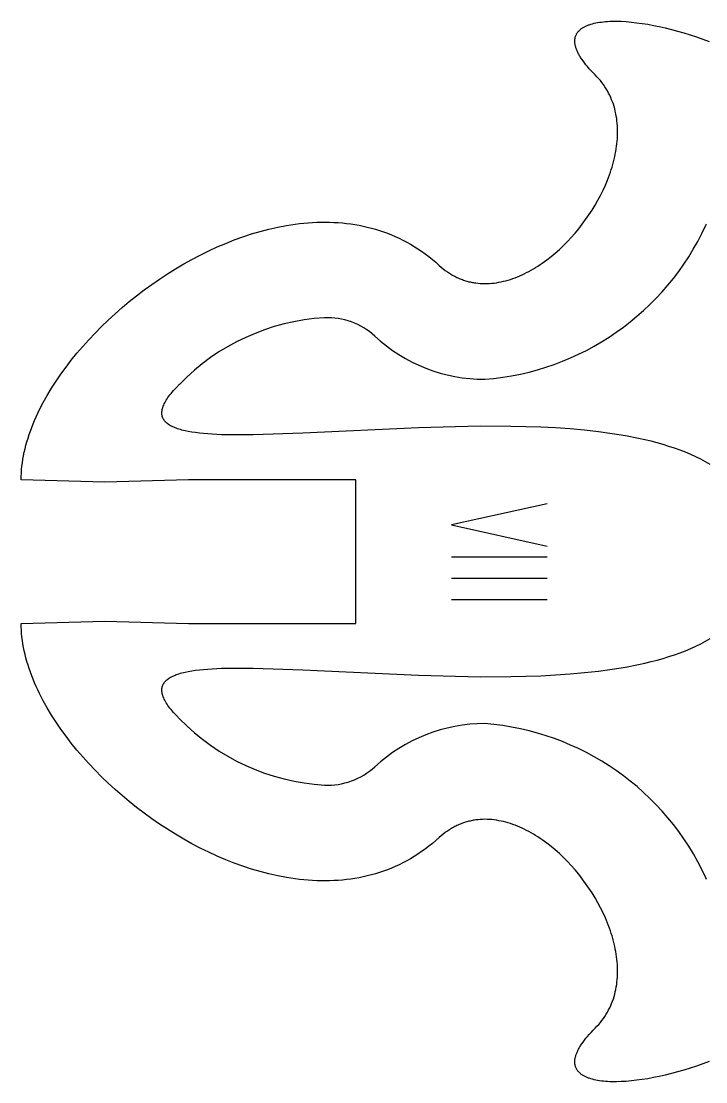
# Model space of a CAD drawing. Extents: x 1 to 221, y 1 to 131.
# Drawn here: x 82.27 to 96.59, y 59.69 to 81.85 of the extents above; entities that cross this region are included whole.
import ezdxf

# ---------------------------------------------------------------- set-up
doc = ezdxf.new("R2010")
doc.units = 0
doc.header["$MEASUREMENT"] = 0
doc.layers.add('DEFAULT', color=18, linetype='CONTINUOUS')

msp = doc.modelspace()

# ---------------------------------------------------------------- linework, layer by layer
at = {"layer": 'DEFAULT', "color": 1}
for p, q in [((84.023, 72.22), (82.274, 72.269)), ((85.773, 72.269), (84.023, 72.22)), ((89.273, 72.269), (85.773, 72.269)), ((89.273, 69.27), (89.273, 72.269)), ((82.274, 69.27), (84.023, 69.32)), ((84.023, 69.32), (85.773, 69.27)), ((85.773, 69.27), (89.273, 69.27))]:
    msp.add_line(p, q, dxfattribs=at)
at = {"layer": 'DEFAULT', "color": 250}
for p, q in [((91.273, 70.658), (93.269, 70.658)), ((91.273, 70.212), (93.269, 70.212)), ((91.273, 69.767), (93.269, 69.767))]:
    msp.add_line(p, q, dxfattribs=at)
at = {"layer": 'DEFAULT', "color": 1}
for points in [[(94.275, 80.729), (94.231, 80.773), (94.19, 80.816), (94.151, 80.858), (94.115, 80.9), (94.081, 80.94), (94.05, 80.98), (94.021, 81.019), (93.994, 81.056), (93.97, 81.093), (93.959, 81.111), (93.948, 81.129), (93.938, 81.147), (93.929, 81.164), (93.92, 81.181), (93.911, 81.198), (93.903, 81.215), (93.896, 81.232), (93.889, 81.248), (93.883, 81.264), (93.877, 81.28), (93.872, 81.295), (93.868, 81.311), (93.863, 81.326), (93.86, 81.341), (93.857, 81.356), (93.854, 81.37), (93.852, 81.384), (93.851, 81.398), (93.85, 81.412), (93.849, 81.426), (93.849, 81.439), (93.85, 81.452), (93.851, 81.465), (93.852, 81.478), (93.854, 81.491), (93.857, 81.503), (93.86, 81.515), (93.863, 81.527), (93.867, 81.539), (93.871, 81.55), (93.876, 81.561), (93.882, 81.572), (93.887, 81.583), (93.893, 81.594), (93.9, 81.604), (93.907, 81.614), (93.915, 81.624), (93.923, 81.634), (93.931, 81.643), (93.94, 81.652), (93.949, 81.661), (93.959, 81.67), (93.969, 81.679), (93.979, 81.687), (93.99, 81.695), (94.001, 81.703), (94.013, 81.711), (94.025, 81.719), (94.038, 81.726), (94.051, 81.733), (94.064, 81.74), (94.078, 81.747), (94.092, 81.753), (94.106, 81.759), (94.121, 81.765), (94.136, 81.771), (94.152, 81.777), (94.168, 81.782), (94.184, 81.787), (94.218, 81.797), (94.253, 81.806), (94.289, 81.814), (94.327, 81.821), (94.366, 81.828), (94.406, 81.833), (94.448, 81.838), (94.49, 81.842), (94.534, 81.845), (94.579, 81.848), (94.626, 81.849), (94.721, 81.85), (94.821, 81.847), (94.925, 81.841), (95.033, 81.832), (95.143, 81.819), (95.258, 81.803), (95.375, 81.785), (95.495, 81.763), (95.617, 81.738), (95.742, 81.709), (95.869, 81.678), (95.997, 81.644), (96.127, 81.606), (96.259, 81.566), (96.391, 81.522), (96.524, 81.476), (96.658, 81.426)], [(91.015, 76.749), (91.057, 76.712), (91.099, 76.677), (91.142, 76.645), (91.185, 76.614), (91.207, 76.599), (91.228, 76.585), (91.25, 76.571), (91.272, 76.558), (91.295, 76.545), (91.317, 76.533), (91.339, 76.521), (91.361, 76.509), (91.384, 76.499), (91.407, 76.488), (91.429, 76.478), (91.452, 76.469), (91.475, 76.459), (91.498, 76.451), (91.521, 76.443), (91.544, 76.435), (91.567, 76.428), (91.59, 76.421), (91.614, 76.414), (91.637, 76.408), (91.66, 76.403), (91.684, 76.398), (91.707, 76.393), (91.731, 76.389), (91.755, 76.385), (91.778, 76.381), (91.826, 76.376), (91.874, 76.371), (91.922, 76.369), (91.97, 76.368), (92.018, 76.369), (92.066, 76.371), (92.115, 76.375), (92.163, 76.38), (92.212, 76.387), (92.261, 76.395), (92.309, 76.405), (92.358, 76.416), (92.407, 76.428), (92.455, 76.442), (92.504, 76.457), (92.553, 76.474), (92.601, 76.491), (92.649, 76.51), (92.698, 76.531), (92.746, 76.552), (92.794, 76.575), (92.842, 76.599), (92.889, 76.624), (92.937, 76.65), (92.984, 76.677), (93.031, 76.705), (93.078, 76.735), (93.124, 76.765), (93.17, 76.797), (93.216, 76.829), (93.262, 76.863), (93.352, 76.933), (93.44, 77.006), (93.527, 77.083), (93.612, 77.163), (93.695, 77.247), (93.776, 77.333), (93.855, 77.422), (93.931, 77.514), (94.005, 77.608), (94.076, 77.704), (94.145, 77.802), (94.21, 77.902), (94.273, 78.004), (94.332, 78.108), (94.388, 78.212), (94.44, 78.318), (94.489, 78.425), (94.533, 78.532), (94.574, 78.64), (94.593, 78.694), (94.611, 78.749), (94.628, 78.803), (94.644, 78.857), (94.659, 78.912), (94.672, 78.966), (94.685, 79.02), (94.696, 79.075), (94.706, 79.129), (94.715, 79.183), (94.723, 79.237), (94.73, 79.291), (94.735, 79.345), (94.739, 79.398), (94.742, 79.451), (94.743, 79.504), (94.744, 79.557), (94.743, 79.61), (94.74, 79.662), (94.737, 79.714), (94.731, 79.765), (94.725, 79.817), (94.717, 79.867), (94.708, 79.918), (94.697, 79.968), (94.685, 80.017), (94.671, 80.066), (94.656, 80.115), (94.639, 80.163), (94.62, 80.21), (94.601, 80.257), (94.579, 80.303), (94.556, 80.349), (94.532, 80.394), (94.505, 80.438), (94.478, 80.482), (94.448, 80.525), (94.417, 80.567), (94.384, 80.609), (94.349, 80.649), (94.313, 80.689), (94.275, 80.729)], [(82.274, 72.269), (82.275, 72.339), (82.278, 72.41), (82.283, 72.482), (82.29, 72.553), (82.299, 72.626), (82.31, 72.698), (82.323, 72.771), (82.338, 72.844), (82.355, 72.917), (82.374, 72.991), (82.394, 73.065), (82.417, 73.139), (82.441, 73.213), (82.467, 73.287), (82.495, 73.362), (82.524, 73.436), (82.555, 73.511), (82.588, 73.586), (82.623, 73.661), (82.659, 73.736), (82.736, 73.885), (82.819, 74.034), (82.908, 74.183), (83.004, 74.332), (83.104, 74.479), (83.211, 74.625), (83.322, 74.771), (83.439, 74.915), (83.561, 75.057), (83.687, 75.197), (83.818, 75.336), (83.953, 75.472), (84.093, 75.607), (84.236, 75.738), (84.383, 75.867), (84.533, 75.993), (84.687, 76.116), (84.845, 76.236), (85.005, 76.352), (85.168, 76.464), (85.333, 76.573), (85.501, 76.677), (85.672, 76.778), (85.844, 76.874), (86.018, 76.965), (86.194, 77.051), (86.371, 77.133), (86.55, 77.209), (86.729, 77.28), (86.91, 77.345), (87.091, 77.405), (87.273, 77.459), (87.455, 77.506), (87.637, 77.547), (87.819, 77.582), (87.91, 77.597), (88.001, 77.61), (88.092, 77.621), (88.183, 77.631), (88.273, 77.639), (88.364, 77.645), (88.454, 77.649), (88.544, 77.652), (88.633, 77.652), (88.723, 77.651), (88.812, 77.648), (88.9, 77.643), (88.989, 77.635), (89.077, 77.626), (89.164, 77.615), (89.252, 77.602), (89.338, 77.587), (89.425, 77.569), (89.51, 77.55), (89.596, 77.528), (89.68, 77.505), (89.765, 77.479), (89.848, 77.451), (89.931, 77.42), (90.014, 77.388), (90.095, 77.353), (90.176, 77.316), (90.257, 77.276), (90.336, 77.235), (90.415, 77.19), (90.493, 77.144), (90.57, 77.095), (90.647, 77.044), (90.722, 76.99), (90.797, 76.933), (90.871, 76.875), (90.943, 76.813), (91.015, 76.749)], [(91.015, 64.797), (90.943, 64.733), (90.871, 64.672), (90.797, 64.613), (90.722, 64.556), (90.647, 64.502), (90.57, 64.451), (90.493, 64.402), (90.415, 64.355), (90.336, 64.311), (90.257, 64.269), (90.176, 64.229), (90.095, 64.192), (90.014, 64.157), (89.931, 64.125), (89.848, 64.094), (89.765, 64.066), (89.68, 64.04), (89.596, 64.016), (89.51, 63.995), (89.425, 63.975), (89.338, 63.958), (89.252, 63.943), (89.164, 63.929), (89.077, 63.918), (88.989, 63.909), (88.9, 63.902), (88.812, 63.896), (88.723, 63.893), (88.633, 63.892), (88.544, 63.892), (88.454, 63.894), (88.364, 63.899), (88.273, 63.905), (88.183, 63.912), (88.092, 63.922), (88.001, 63.933), (87.91, 63.946), (87.819, 63.961), (87.637, 63.996), (87.455, 64.037), (87.273, 64.084), (87.091, 64.138), (86.91, 64.197), (86.729, 64.262), (86.55, 64.333), (86.371, 64.409), (86.194, 64.491), (86.018, 64.577), (85.844, 64.668), (85.672, 64.764), (85.501, 64.864), (85.333, 64.969), (85.168, 65.077), (85.005, 65.189), (84.845, 65.305), (84.687, 65.425), (84.533, 65.548), (84.383, 65.674), (84.236, 65.802), (84.093, 65.934), (83.953, 66.068), (83.818, 66.204), (83.687, 66.343), (83.561, 66.483), (83.439, 66.625), (83.322, 66.769), (83.211, 66.914), (83.104, 67.061), (83.004, 67.208), (82.908, 67.356), (82.819, 67.505), (82.736, 67.654), (82.659, 67.804), (82.623, 67.879), (82.588, 67.953), (82.555, 68.028), (82.524, 68.103), (82.495, 68.177), (82.467, 68.252), (82.441, 68.326), (82.417, 68.4), (82.394, 68.474), (82.374, 68.548), (82.355, 68.622), (82.338, 68.695), (82.323, 68.768), (82.31, 68.841), (82.299, 68.914), (82.29, 68.986), (82.283, 69.057), (82.278, 69.129), (82.275, 69.2), (82.274, 69.27)], [(94.275, 60.814), (94.313, 60.853), (94.349, 60.893), (94.384, 60.934), (94.417, 60.975), (94.448, 61.018), (94.478, 61.061), (94.505, 61.104), (94.532, 61.149), (94.556, 61.194), (94.579, 61.239), (94.601, 61.286), (94.62, 61.333), (94.639, 61.38), (94.656, 61.428), (94.671, 61.476), (94.685, 61.525), (94.697, 61.575), (94.708, 61.625), (94.717, 61.675), (94.725, 61.726), (94.731, 61.777), (94.737, 61.829), (94.74, 61.881), (94.743, 61.933), (94.744, 61.986), (94.743, 62.038), (94.742, 62.091), (94.739, 62.145), (94.735, 62.198), (94.73, 62.252), (94.723, 62.306), (94.715, 62.36), (94.706, 62.414), (94.696, 62.468), (94.685, 62.522), (94.672, 62.577), (94.659, 62.631), (94.644, 62.686), (94.628, 62.74), (94.611, 62.794), (94.593, 62.849), (94.574, 62.903), (94.533, 63.011), (94.489, 63.118), (94.44, 63.225), (94.388, 63.331), (94.332, 63.435), (94.273, 63.539), (94.21, 63.641), (94.145, 63.741), (94.076, 63.839), (94.005, 63.935), (93.931, 64.029), (93.855, 64.121), (93.776, 64.21), (93.695, 64.296), (93.612, 64.38), (93.527, 64.46), (93.44, 64.537), (93.352, 64.611), (93.262, 64.681), (93.216, 64.714), (93.17, 64.747), (93.124, 64.778), (93.078, 64.809), (93.031, 64.838), (92.984, 64.867), (92.937, 64.894), (92.889, 64.92), (92.842, 64.945), (92.794, 64.969), (92.746, 64.992), (92.698, 65.013), (92.649, 65.034), (92.601, 65.053), (92.553, 65.071), (92.504, 65.087), (92.455, 65.102), (92.407, 65.116), (92.358, 65.129), (92.309, 65.14), (92.261, 65.149), (92.212, 65.158), (92.163, 65.164), (92.115, 65.17), (92.066, 65.173), (92.018, 65.176), (91.97, 65.177), (91.922, 65.176), (91.874, 65.173), (91.826, 65.169), (91.778, 65.164), (91.755, 65.16), (91.731, 65.157), (91.707, 65.152), (91.684, 65.148), (91.66, 65.142), (91.637, 65.137), (91.614, 65.131), (91.59, 65.125), (91.567, 65.118), (91.544, 65.11), (91.521, 65.103), (91.498, 65.095), (91.475, 65.086), (91.452, 65.077), (91.429, 65.067), (91.407, 65.057), (91.384, 65.047), (91.361, 65.036), (91.339, 65.025), (91.317, 65.013), (91.295, 65.001), (91.272, 64.988), (91.25, 64.975), (91.228, 64.961), (91.207, 64.947), (91.185, 64.932), (91.163, 64.917), (91.142, 64.901), (91.099, 64.869), (91.057, 64.834), (91.015, 64.797)], [(96.658, 60.118), (96.524, 60.069), (96.391, 60.022), (96.259, 59.979), (96.127, 59.938), (95.997, 59.901), (95.869, 59.866), (95.742, 59.835), (95.617, 59.807), (95.495, 59.781), (95.375, 59.759), (95.258, 59.741), (95.143, 59.725), (95.033, 59.712), (94.925, 59.703), (94.821, 59.697), (94.721, 59.694), (94.626, 59.695), (94.579, 59.696), (94.534, 59.698), (94.49, 59.701), (94.448, 59.705), (94.406, 59.71), (94.366, 59.716), (94.327, 59.722), (94.289, 59.729), (94.253, 59.737), (94.218, 59.746), (94.184, 59.756), (94.168, 59.761), (94.152, 59.767), (94.136, 59.772), (94.121, 59.778), (94.106, 59.784), (94.092, 59.79), (94.078, 59.797), (94.064, 59.803), (94.051, 59.81), (94.038, 59.817), (94.025, 59.825), (94.013, 59.832), (94.001, 59.84), (93.99, 59.848), (93.979, 59.856), (93.969, 59.864), (93.959, 59.873), (93.949, 59.882), (93.94, 59.891), (93.931, 59.9), (93.923, 59.91), (93.915, 59.919), (93.907, 59.929), (93.9, 59.939), (93.893, 59.95), (93.887, 59.96), (93.882, 59.971), (93.876, 59.982), (93.871, 59.993), (93.867, 60.004), (93.863, 60.016), (93.86, 60.028), (93.857, 60.04), (93.854, 60.052), (93.852, 60.065), (93.851, 60.077), (93.85, 60.09), (93.849, 60.104), (93.849, 60.117), (93.85, 60.131), (93.851, 60.144), (93.852, 60.158), (93.854, 60.173), (93.857, 60.187), (93.86, 60.202), (93.863, 60.217), (93.868, 60.232), (93.872, 60.247), (93.877, 60.263), (93.883, 60.279), (93.889, 60.295), (93.896, 60.311), (93.903, 60.328), (93.911, 60.344), (93.92, 60.361), (93.929, 60.379), (93.938, 60.396), (93.948, 60.414), (93.959, 60.432), (93.97, 60.45), (93.994, 60.486), (94.021, 60.524), (94.05, 60.563), (94.081, 60.602), (94.115, 60.643), (94.151, 60.684), (94.19, 60.727), (94.231, 60.77), (94.275, 60.814)]]:
    msp.add_lwpolyline(points, dxfattribs=at)
at = {"layer": 'DEFAULT', "color": 5}
for points in [[(96.589, 77.587), (96.605, 77.62)], [(96.68, 72.591), (96.583, 72.646), (96.483, 72.699), (96.379, 72.75), (96.273, 72.798), (96.163, 72.844), (96.05, 72.888), (95.934, 72.929), (95.815, 72.968), (95.694, 73.006), (95.569, 73.041), (95.443, 73.074), (95.313, 73.105), (95.182, 73.134), (94.911, 73.187), (94.633, 73.233), (94.346, 73.271), (94.053, 73.304), (93.753, 73.331), (93.448, 73.352), (93.139, 73.368), (92.509, 73.386), (91.869, 73.388), (90.584, 73.358), (88.164, 73.242), (87.126, 73.208), (86.67, 73.207), (86.461, 73.212), (86.266, 73.222), (86.085, 73.236), (86, 73.244), (85.918, 73.255), (85.841, 73.266), (85.768, 73.279), (85.699, 73.293), (85.665, 73.301), (85.634, 73.309), (85.603, 73.318), (85.573, 73.327), (85.544, 73.336), (85.517, 73.346), (85.49, 73.356), (85.465, 73.366), (85.441, 73.377), (85.418, 73.388), (85.396, 73.4), (85.375, 73.413), (85.356, 73.425), (85.337, 73.438), (85.32, 73.452), (85.304, 73.466), (85.29, 73.481), (85.277, 73.496), (85.264, 73.511), (85.254, 73.527), (85.244, 73.543), (85.236, 73.56), (85.229, 73.578), (85.224, 73.596), (85.219, 73.614), (85.216, 73.633), (85.215, 73.653), (85.215, 73.673), (85.216, 73.694), (85.219, 73.715), (85.223, 73.737), (85.228, 73.759), (85.235, 73.782), (85.243, 73.805), (85.253, 73.829), (85.264, 73.854), (85.277, 73.879), (85.291, 73.905), (85.307, 73.932), (85.324, 73.959), (85.343, 73.986), (85.363, 74.014), (85.385, 74.043), (85.408, 74.073), (85.433, 74.103), (85.46, 74.134), (85.518, 74.198), (85.582, 74.264)], [(85.582, 67.279), (85.518, 67.345), (85.46, 67.409), (85.433, 67.44), (85.408, 67.47), (85.385, 67.5), (85.363, 67.529), (85.343, 67.557), (85.324, 67.585), (85.307, 67.612), (85.291, 67.638), (85.277, 67.664), (85.264, 67.689), (85.253, 67.714), (85.243, 67.738), (85.235, 67.761), (85.228, 67.784), (85.223, 67.807), (85.219, 67.828), (85.216, 67.85), (85.215, 67.87), (85.215, 67.891), (85.216, 67.91), (85.219, 67.929), (85.224, 67.948), (85.229, 67.966), (85.236, 67.983), (85.244, 68), (85.254, 68.017), (85.264, 68.033), (85.277, 68.048), (85.29, 68.063), (85.304, 68.078), (85.32, 68.092), (85.337, 68.106), (85.356, 68.119), (85.375, 68.132), (85.396, 68.144), (85.418, 68.156), (85.441, 68.167), (85.465, 68.178), (85.49, 68.189), (85.517, 68.199), (85.544, 68.208), (85.573, 68.218), (85.603, 68.227), (85.634, 68.235), (85.665, 68.243), (85.699, 68.251), (85.768, 68.265), (85.841, 68.278), (85.918, 68.29), (86, 68.3), (86.085, 68.309), (86.266, 68.323), (86.461, 68.333), (86.67, 68.338), (87.126, 68.337), (88.164, 68.303), (90.584, 68.188), (91.869, 68.157), (92.509, 68.159), (93.139, 68.177), (93.448, 68.193), (93.753, 68.214), (94.053, 68.241), (94.346, 68.273), (94.633, 68.312), (94.911, 68.358), (95.182, 68.411), (95.313, 68.44), (95.443, 68.471), (95.569, 68.504), (95.694, 68.539), (95.815, 68.576), (95.934, 68.615), (96.05, 68.657), (96.163, 68.7), (96.273, 68.746), (96.379, 68.795), (96.483, 68.845), (96.583, 68.898), (96.68, 68.953)], [(96.605, 63.923), (96.589, 63.956)]]:
    msp.add_lwpolyline(points, dxfattribs=at)
at = {"layer": 'DEFAULT', "color": 250}
msp.add_lwpolyline([(93.269, 71.771), (91.273, 71.326), (93.269, 70.88)], dxfattribs=at)
at = {"layer": 'DEFAULT', "color": 5}
for centre, radius, start, end in [((91.541, 79.909), 5.556, 274.4349, 335.2961), ((88.875, 71.083), 4.578, 93.24, 135.9888), ((88.676, 74.177), 1.478, 47.8466, 92.3107), ((91.958, 77.725), 3.356, 226.9596, 270.2264), ((88.877, 70.475), 4.59, 224.1354, 266.746), ((91.964, 63.804), 3.372, 89.8838, 132.9302), ((91.537, 61.634), 5.56, 24.6838, 85.5263), ((88.681, 67.353), 1.462, 267.4448, 312.3978)]:
    msp.add_arc(centre, radius, start, end, dxfattribs=at)

doc.saveas('drawing.dxf')
